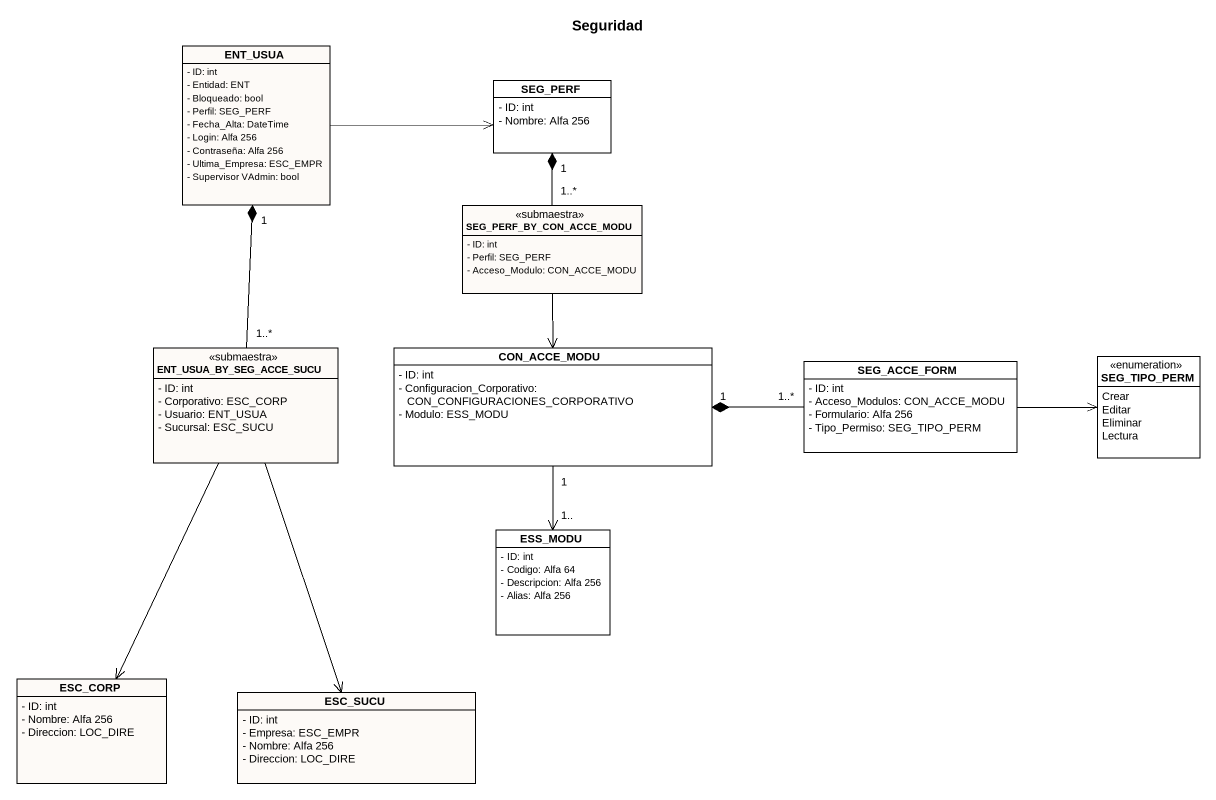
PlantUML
@startuml
title Seguridad
hide circle
hide empty members
skinparam classAttributeIconSize 0
class ENT_USUA #FDFAF7 {
  - ID: int
  - Entidad: ENT
  - Bloqueado: bool
  - Perfil: SEG_PERF
  - Fecha_Alta: DateTime
  - Login: Alfa 256
  - Contraseña: Alfa 256
  - Ultima_Empresa: ESC_EMPR
  - Supervisor VAdmin: bool
}
class SEG_PERF {
  - ID: int
  - Nombre: Alfa 256
}
class SEG_PERF_BY_CON_ACCE_MODU <<submaestra>> #FDFAF7 {
  - ID: int
  - Perfil: SEG_PERF
  - Acceso_Modulo: CON_ACCE_MODU
}
class ENT_USUA_BY_SEG_ACCE_SUCU <<submaestra>> #FDFAF7 {
  - ID: int
  - Corporativo: ESC_CORP
  - Usuario: ENT_USUA
  - Sucursal: ESC_SUCU
}
class CON_ACCE_MODU {
  - ID: int
  - Configuracion_Corporativo: CON_CONFIGURACIONES_CORPORATIVO
  - Modulo: ESS_MODU
}
class SEG_ACCE_FORM {
  - ID: int
  - Acceso_Modulos: CON_ACCE_MODU
  - Formulario: Alfa 256
  - Tipo_Permiso: SEG_TIPO_PERM
}
enum SEG_TIPO_PERM {
  Crear
  Editar
  Eliminar
  Lectura
}
class ESS_MODU {
  - ID: int
  - Codigo: Alfa 64
  - Descripcion: Alfa 256
  - Alias: Alfa 256
}
class ESC_CORP #FDFAF7 {
  - ID: int
  - Nombre: Alfa 256
  - Direccion: LOC_DIRE
}
class ESC_SUCU #FDFAF7 {
  - ID: int
  - Empresa: ESC_EMPR
  - Nombre: Alfa 256
  - Direccion: LOC_DIRE
}
ENT_USUA -right-> SEG_PERF
SEG_PERF_BY_CON_ACCE_MODU "1..*" -up-* "1" SEG_PERF
SEG_PERF_BY_CON_ACCE_MODU --> CON_ACCE_MODU
ENT_USUA_BY_SEG_ACCE_SUCU "1..*" -up-* "1" ENT_USUA
ENT_USUA_BY_SEG_ACCE_SUCU --> ESC_CORP
ENT_USUA_BY_SEG_ACCE_SUCU --> ESC_SUCU
CON_ACCE_MODU "1" --> "1.." ESS_MODU
SEG_ACCE_FORM "1..*" -left-* "1" CON_ACCE_MODU
SEG_ACCE_FORM -right-> SEG_TIPO_PERM
@enduml
